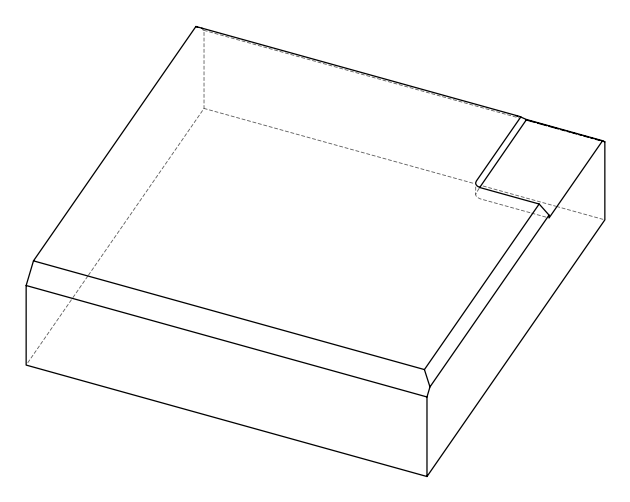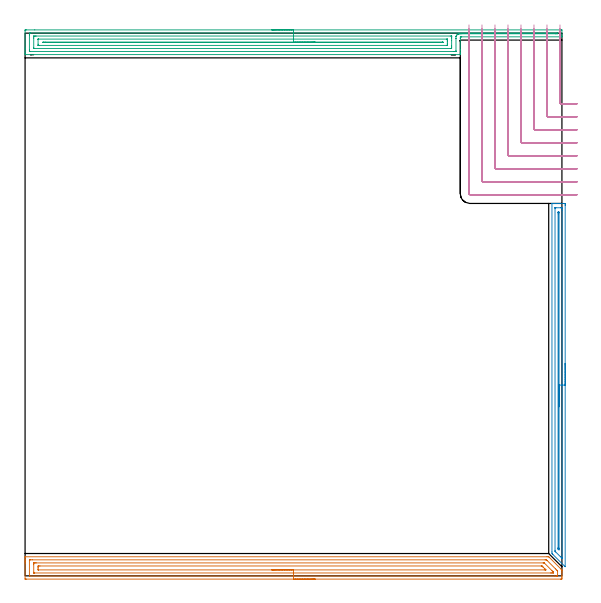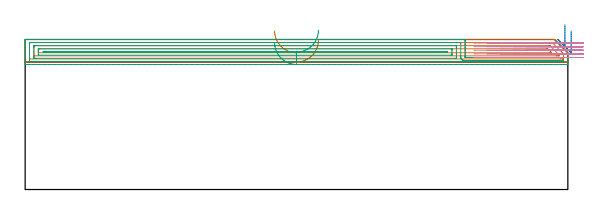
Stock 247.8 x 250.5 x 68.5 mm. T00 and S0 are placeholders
(PLAN: 4 operations, 1 tool changes, 28.6 min)
(1 AREA_MILL | FG_CHAMFER_SURFACE | UGT0205_001 | 8.1 min | 13148 mm3)
(2 AREA_MILL_1 | FG_CHAMFER_SURFACE_1 | UGT0205_001 | 4.11 min | 3120 mm3)
(3 AREA_MILL_2 | FG_CHAMFER_SURFACE_2 | UGT0205_001 | 8.94 min | 16101 mm3)
(4 MILL_CORNER_NOTCH_RECTANGULAR | CORNER_NOTCH_RECTANGULAR | UGT0201_126 | Follow Part, ap 2, ae 75% | 7.47 min | 27317 mm3)
(TOOL UGT0205_001 | Chamfer Mill 20 x 3 x 45 deg. | D20 FL50 Z2)
(TOOL UGT0201_126 | Carbide End Mill 8.0 | D8 FL15 Z4)
(OP 1 AREA_MILL)
G17 G21 G94 G90
T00 M6
G54
G17 G0 G90 X133.9 Y-1.5 S1061 M3
G43 Z78.5 H0
Z68.2
G94 G1 X133.862 Z67.328 F250.
X133.748 Z66.464
X133.559 Z65.612
X133.297 Z64.78
X132.963 Z63.974
X132.56 Z63.2
X132.092 Z62.464
X131.56 Z61.772
X130.971 Z61.129
X130.328 Z60.54
X129.636 Z60.009
X128.9 Z59.54
X128.126 Z59.137
X127.32 Z58.803
X126.488 Z58.541
X125.636 Z58.352
X124.772 Z58.238
X123.9 Z58.2
X0.618
X0.07 Y-1.494 Z58.204
X0.01 Y-1.492 Z58.206
X0. Y-1.425 Z58.272
Y5.834 Z65.529
Y6.373 Z66.07
Y6.708 Z66.404
Y7.247 Z66.943
Y7.582 Z67.277
Y8.536 Z68.236
X0.003 Y8.671 Z68.363
X0.01 Y8.798 Z68.488
X0.171 Y8.8 Z68.5
X240.929
X241.702 Y8.795 Z68.491
X241.822 Y8.678 Z68.375
X242.045 Y8.456 Z68.154
X247.289 Y3.213 Z62.909
X247.724 Y2.776 Z62.475
X247.778 Y2.721 Z62.42
X247.799 Y2.69 Z62.388
X247.8 Y2.339 Z62.038
Y2.274 Z61.972
Y1.466 Z61.16
Y0.257 Z59.953
Y-0.282 Z59.412
Y-0.886 Z58.809
X247.796 Y-1.156 Z58.539
X247.79 Y-1.492 Z58.203
X247.53 Y-1.496 Z58.201
X247.182 Y-1.5 Z58.2
X123.9
Y-0.086 Z59.614
X2.203 Y-0.085 Z59.615
X2.054 Y-0.083 Z59.617
X2.018 Y-0.08 Z59.62
X2.01 Y-0.077 Z59.623
X2.006 Y-0.067 Z59.633
X2.003 Y-0.037 Z59.663
X2. Y0.113 Z59.813
Y7.104 Z66.804
X2.002 Y7.236 Z66.936
X2.007 Y7.341 Z67.041
X2.01 Y7.372 Z67.072
X2.02 Y7.379 Z67.079
X2.059 Y7.38 Z67.08
X2.405 Y7.384 Z67.084
X2.606 Y7.385 Z67.085
X3.298 Y7.386 Z67.086
X240.035 Y7.385 Z67.085
X240.238 Y7.384 Z67.084
X240.582 Y7.379 Z67.079
X240.666 Y7.372 Z67.072
X240.782 Y7.262 Z66.962
X240.929 Y7.12 Z66.82
X244.837 Y3.213 Z62.913
X245.395 Y2.652 Z62.352
X245.699 Y2.339 Z62.039
X245.79 Y2.238 Z61.938
X245.794 Y2.141 Z61.841
X245.799 Y1.945 Z61.645
X245.8 Y0.196 Z59.896
X245.798 Y0.064 Z59.764
X245.793 Y-0.041 Z59.659
X245.79 Y-0.072 Z59.628
X245.78 Y-0.079 Z59.621
X245.741 Y-0.08 Z59.62
X245.395 Y-0.084 Z59.616
X245.194 Y-0.085 Z59.615
X244.502 Y-0.086 Z59.614
X123.9
Y1.328 Z61.028
X4.331 Y1.329 Z61.029
X4.191 Y1.33 Z61.03
X4.052 Y1.334 Z61.034
X4.019 Y1.335 Z61.035
X4.01 Y1.355 Z61.055
X4.005 Y1.403 Z61.103
X4.002 Y1.466 Z61.166
X4. Y1.652 Z61.352
Y5.148 Z64.848
X4.006 Y5.834 Z65.534
X4.01 Y5.927 Z65.627
X4.014 Y5.965 Z65.665
X4.056 Y5.967 Z65.667
X4.191 Y5.969 Z65.669
X4.945 Y5.971 Z65.671
X5.085
X239.142
X239.282 Y5.97 Z65.67
X239.562 Y5.964 Z65.664
X239.628 Y5.962 Z65.662
X239.647 Y5.946 Z65.646
X239.688 Y5.91 Z65.61
X239.766 Y5.834 Z65.534
X243.261 Y2.339 Z62.039
X243.609 Y1.988 Z61.688
X243.734 Y1.855 Z61.555
X243.79 Y1.776 Z61.476
X243.793 Y1.653 Z61.353
X243.794 Y1.466 Z61.166
X243.79 Y1.373 Z61.073
X243.786 Y1.335 Z61.035
X243.744 Y1.333 Z61.033
X243.609 Y1.331 Z61.031
X242.855 Y1.329 Z61.029
X242.715 Y1.328 Z61.028
X123.9
Y2.743 Z62.443
X6.14
X6.092 Y2.744 Z62.444
X6.042 Y2.746 Z62.446
X6.01 Y2.749 Z62.449
X6.008 Y2.793 Z62.493
X6. Y3.192 Z62.892
Y4.065 Z63.765
Y4.087 Z63.787
X6.01 Y4.512 Z64.212
X6.024 Y4.551 Z64.251
X6.102 Y4.553 Z64.253
X6.23 Y4.556 Z64.256
X6.391 Y4.557 Z64.257
X6.871
X238.249
X238.409 Y4.556 Z64.256
X238.537 Y4.553 Z64.253
X238.574 Y4.55 Z64.25
X238.603 Y4.536 Z64.236
X238.656 Y4.487 Z64.187
X239.064 Y4.087 Z63.787
X239.142 Y4.009 Z63.709
X239.938 Y3.213 Z62.913
X240.035 Y3.116 Z62.816
X240.315 Y2.83 Z62.53
X240.378 Y2.761 Z62.461
X240.384 Y2.748 Z62.448
X240.371 Y2.747 Z62.447
X240.318 Y2.744 Z62.444
X240.035 Y2.743 Z62.443
X239.623
X123.9
X123.028 Z62.481
X122.164 Z62.595
X121.312 Z62.783
X120.48 Z63.046
X119.674 Z63.38
X118.9 Z63.782
X118.164 Z64.251
X117.472 Z64.782
X116.829 Z65.372
X116.24 Z66.015
X115.708 Z66.707
X115.24 Z67.443
X114.837 Z68.217
X114.503 Z69.022
X114.241 Z69.855
X114.052 Z70.706
X113.938 Z71.571
X113.9 Z72.443
G0 Z78.5
M5
M2
(OP 2 AREA_MILL_1)
G17 G21 G94 G90
T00 M6
G54
G17 G0 G90 X249.3 Y98.05 S1061 M3
G43 Z78.5 H0
Z72.4
G94 G1 Y98.012 Z71.528 F250.
Y97.898 Z70.663
Y97.709 Z69.812
Y97.447 Z68.98
Y97.113 Z68.174
Y96.71 Z67.4
Y96.241 Z66.664
Y95.71 Z65.972
Y95.121 Z65.329
Y94.478 Z64.739
Y93.786 Z64.208
Y93.05 Z63.74
Y92.276 Z63.337
Y91.47 Z63.003
Y90.638 Z62.741
Y89.786 Z62.552
Y88.922 Z62.438
Y88.05 Z62.4
Y4.334
X249.293 Y4.219 Z62.406
X249.167 Y4.334 Z62.532
X243.614 Y9.886 Z68.085
X243.425 Y10.075 Z68.274
X243.376 Y10.123 Z68.322
X243.203 Y10.294 Z68.489
X243.2 Y11.014 Z68.5
Y171.766
X243.206 Y171.89 Z68.492
X243.449 Y171.9 Z68.249
X244.143 Z67.556
X244.842 Z66.857
X245.371 Z66.325
X245.636 Z66.061
X246.25 Z65.447
X246.515 Z65.183
X247.129 Z64.565
X248.579 Z63.116
X248.886 Y171.896 Z62.809
X249.291 Y171.89 Z62.405
X249.295 Y171.735 Z62.402
X249.299 Y171.321 Z62.401
X249.3 Y170.901 Z62.4
Y88.05
X247.886 Z63.814
X247.885 Y8.466 Z63.815
Y8.342
X247.88 Y8.105 Z63.82
X247.879 Y8.087 Z63.821
X247.872 Y8.09 Z63.828
X247.837 Y8.117 Z63.863
X247.805 Y8.147 Z63.895
X247.608 Y8.342 Z64.092
X247.129 Y8.821 Z64.571
X244.937 Y11.014 Z66.763
X244.79 Y11.165 Z66.91
X244.674 Y11.288 Z67.026
X244.621 Y11.354 Z67.079
X244.62 Y11.398 Z67.08
X244.615 Y11.78 Z67.085
Y169.731
X244.616 Y169.827 Z67.084
X244.619 Y169.874 Z67.081
X244.62 Y169.889 Z67.08
X244.66 Y169.891 Z67.04
X245.017 Y169.898 Z66.683
X247.129 Y169.899 Z64.571
X247.655 Y169.896 Z64.045
X247.812 Y169.89 Z63.888
X247.879 Y169.873 Z63.821
X247.884 Y169.665 Z63.816
X247.885 Y169.539 Z63.815
X247.886 Y168.772 Z63.814
Y88.05
X246.472 Z65.228
X246.471 Y12.795 Z65.229
X246.47 Y12.572 Z65.23
X246.465 Y12.346 Z65.235
X246.455 Y11.956 Z65.245
X246.25 Y12.154 Z65.45
X246.092 Y12.312 Z65.608
X246.053 Y12.354 Z65.647
X246.037 Y12.374 Z65.663
X246.035 Y12.421 Z65.665
X246.031 Y12.57 Z65.669
X246.029 Y12.795 Z65.671
X246.028 Y13.019 Z65.672
X246.029 Y167.092 Z65.671
X246.031 Y167.758 Z65.669
X246.034 Y167.869 Z65.666
X246.035 Y167.889 Z65.665
X246.064 Y167.893 Z65.636
X246.112 Y167.898 Z65.588
X246.25 Y167.896 Z65.45
X246.39 Y167.89 Z65.31
X246.465 Y167.883 Z65.235
X246.468 Y167.833 Z65.232
X246.47 Y167.758 Z65.23
X246.471 Y167.534 Z65.229
X246.472 Y88.05 Z65.228
Y87.178 Z65.266
Y86.313 Z65.38
Y85.462 Z65.569
Y84.63 Z65.832
Y83.824 Z66.165
Y83.05 Z66.568
Y82.314 Z67.037
Y81.622 Z67.568
Y80.979 Z68.157
Y80.39 Z68.801
Y79.858 Z69.493
Y79.39 Z70.228
Y78.987 Z71.002
Y78.653 Z71.808
Y78.391 Z72.64
Y78.202 Z73.492
Y78.088 Z74.357
Y78.05 Z75.228
G0 Z78.5
M5
M2
(OP 3 AREA_MILL_2)
G17 G21 G94 G90
T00 M6
G54
G17 G0 G90 X113.9 Y252. S1061 M3
G43 Z78.5 H0
Z67.1
G94 G1 X113.938 Z66.229 F250.
X114.052 Z65.364
X114.241 Z64.512
X114.503 Z63.68
X114.837 Z62.874
X115.24 Z62.1
X115.708 Z61.364
X116.24 Z60.672
X116.829 Z60.029
X117.472 Z59.44
X118.164 Z58.909
X118.9 Z58.44
X119.674 Z58.037
X120.48 Z57.703
X121.312 Z57.441
X122.163 Z57.252
X123.028 Z57.138
X123.9 Z57.1
X247.182
X247.415 Y251.998 Z57.102
X247.797 Y251.991 Z57.106
X247.8 Y251.913 Z57.184
Y249.818 Z59.277
Y249.143 Z59.956
Y248.938 Z60.161
X247.799 Y248.905 Z60.194
X247.79 Y248.803 Z60.289
X247.629 Y248.8 Z60.3
X201.528
X201.441 Y248.799 Z60.297
X201.437 Y248.8 Z60.3
X200.9
Y248.239 Z60.861
X200.899 Y248.232 Z60.864
X200.9 Y248.059 Z61.04
Y242.782 Z66.314
Y241.277 Z67.821
Y241.023 Z68.074
X200.899 Y240.843 Z68.254
X200.89 Y240.605 Z68.492
X200.728 Y240.6 Z68.5
X0.171
X0.01 Y240.606 Z68.493
X0. Y240.925 Z68.175
Y241.228 Z67.871
Y241.903 Z67.192
Y243.119 Z65.978
Y243.662 Z65.433
Y251.577 Z57.521
X0.002 Y251.85 Z57.248
X0.01 Y251.992 Z57.106
X0.154 Y251.999 Z57.099
X0.618 Y252. Z57.1
X4.471
X123.9
Y250.586 Z58.514
X245.509 Y250.585 Z58.515
X245.759 Y250.58 Z58.52
X245.784 Y250.579 Z58.521
X245.79 Y250.565 Z58.535
X245.796 Y250.532 Z58.568
X245.797 Y250.501 Z58.599
X245.791 Y250.307 Z58.793
X245.778 Y250.221 Z58.879
X245.68 Y250.219 Z58.881
X245.395 Y250.216 Z58.884
X244.992 Y250.214 Z58.886
X244.787
X201.621
X201.22 Y250.212 Z58.888
X201.01 Y250.209 Z58.891
X200.728 Y250.202 Z58.898
X200.381 Y250.159 Z58.941
X200.17 Y250.109 Z58.991
X199.835 Y249.989 Z59.111
X199.718 Y249.932 Z59.168
X199.524 Y249.818 Z59.282
X199.303 Y249.639 Z59.461
X199.215 Y249.549 Z59.551
X199.135 Y249.45 Z59.65
X199.069 Y249.35 Z59.75
X198.941 Y249.078 Z60.022
X198.916 Y248.963 Z60.137
X198.915 Y248.938 Z60.162
X198.9 Y248.099 Z61.001
Y248.059 Z61.041
X198.899 Y242.363 Z66.737
X198.897 Y242.153 Z66.947
X198.893 Y242.049 Z67.051
X198.89 Y242.026 Z67.074
X198.877 Y242.021 Z67.079
X198.823 Y242.019 Z67.081
X198.048 Y242.015 Z67.085
X197.935 Y242.014 Z67.086
X2.405
X2.29 Y242.015 Z67.085
X2.041 Y242.02 Z67.08
X2.016 Y242.021 Z67.079
X2.01 Y242.035 Z67.065
X2.004 Y242.067 Z67.033
X2.002 Y242.099 Z67.001
X2. Y242.301 Z66.799
Y242.782 Z66.318
Y249.336 Z59.764
X2.003 Y249.818 Z59.282
X2.007 Y250.209 Z58.891
X2.024 Y250.579 Z58.521
X2.405 Y250.584 Z58.516
X2.519 Y250.585 Z58.515
X123.9 Y250.586 Z58.514
Y249.171 Z59.929
X196.261
X196.919 Y249.17 Z59.93
X196.922 Y249.168 Z59.932
X196.929 Y249.16 Z59.94
X196.92 Y248.938 Z60.162
X196.904 Y248.305 Z60.795
X196.9 Y247.179 Z61.921
Y244.541 Z64.559
Y243.913 Z65.187
X196.896 Y243.662 Z65.438
X196.89 Y243.505 Z65.595
X196.883 Y243.435 Z65.665
X196.735 Y243.432 Z65.668
X196.497 Y243.429 Z65.671
X4.191
X4.112 Y243.43 Z65.67
X4.05 Y243.432 Z65.668
X4.016 Y243.435 Z65.665
X4.01 Y243.474 Z65.626
X4.004 Y243.662 Z65.438
X4.001 Y243.849 Z65.251
X4. Y248.247 Z60.853
X4.004 Y248.938 Z60.162
X4.008 Y249.119 Z59.981
X4.022 Y249.165 Z59.935
X4.073 Y249.167 Z59.933
X4.191 Y249.169 Z59.931
X4.848 Y249.171 Z59.929
X5.085
X123.9
Y247.757 Z61.343
X194.474
X194.783 Y247.755 Z61.345
X194.853 Y247.753 Z61.347
X194.883 Y247.751 Z61.349
X194.89 Y247.738 Z61.362
X194.897 Y247.643 Z61.457
X194.899 Y247.179 Z61.921
X194.9 Y246.761 Z62.339
Y245.881 Z63.219
X194.899 Y245.42 Z63.68
X194.898 Y245.004 Z64.096
X194.89 Y244.863 Z64.237
X194.887 Y244.849 Z64.251
X194.877 Y244.847 Z64.253
X194.841 Y244.844 Z64.256
X194.768 Y244.843 Z64.257
X6.565
X6.137 Y244.845 Z64.255
X6.048 Y244.847 Z64.253
X6.014 Y244.849 Z64.251
X6.01 Y244.89 Z64.21
X6.006 Y244.991 Z64.109
X6. Y245.399 Z63.701
X6.001 Y247.608 Z61.492
X6.003 Y247.715 Z61.385
X6.006 Y247.741 Z61.359
X6.01 Y247.749 Z61.351
X6.019 Y247.752 Z61.348
X6.089 Y247.755 Z61.345
X6.285 Y247.757 Z61.343
X123.9
Y246.343 Z62.757
X192.732 Y246.342 Z62.758
X192.819 Y246.34 Z62.76
X192.874 Y246.336 Z62.764
X192.891 Y246.326 Z62.774
X192.895 Y246.3 Z62.8
X192.894 Y246.275 Z62.825
X192.892 Y246.267 Z62.833
X192.861 Y246.263 Z62.837
X192.775 Y246.258 Z62.842
X192.731 Y246.257 Z62.843
X192.688
X9.595
X8.7 Y246.258 Z62.842
X8.658 Y246.26 Z62.84
X8.101 Y246.3 Z62.8
X8.617 Y246.34 Z62.76
X8.658 Y246.341 Z62.759
X9.508 Y246.343 Z62.757
X123.9
X124.772 Z62.795
X125.636 Z62.909
X126.488 Z63.098
X127.32 Z63.36
X128.126 Z63.694
X128.9 Z64.097
X129.636 Z64.565
X130.328 Z65.096
X130.971 Z65.686
X131.56 Z66.329
X132.091 Z67.021
X132.56 Z67.757
X132.963 Z68.531
X133.297 Z69.337
X133.559 Z70.169
X133.748 Z71.02
X133.862 Z71.885
X133.9 Z72.757
G0 Z78.5
M5
M2
(OP 4 MILL_CORNER_NOTCH_RECTANGULAR)
G17 G21 G94 G90
T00 M6
G54
G17 G0 G90 X246.9 Y247.74 S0 M3
G43 Z78.5 H0
Z66.86
G94 G1 Y244.74 F250.
Y218.297 F500.
G3 X247.297 Y217.9 R0.4
G1 X251.387
G2 X251.8 Y217.898 R42.
G1 X254.8 Y217.868 F250.
G0 Z78.5
X240.9 Y247.74
Z66.86
G1 Y244.74
Y212.297 F500.
G3 X241.297 Y211.9 R0.4
G1 X251.387
G2 X251.8 Y211.898 R36.
G1 X254.8 Y211.863 F250.
G0 Z78.5
X234.9 Y247.74
Z66.86
G1 Y244.74
Y206.297 F500.
G3 X235.297 Y205.9 R0.4
G1 X251.387
G2 X251.8 Y205.897 R30.
G1 X254.8 Y205.856 F250.
G0 Z78.5
X228.9 Y247.74
Z66.86
G1 Y244.74
Y200.297 F500.
G3 X229.297 Y199.9 R0.4
G1 X251.387
G2 X251.8 Y199.896 R24.
G1 X254.8 Y199.845 F250.
G0 Z78.5
X222.9 Y247.74
Z66.86
G1 Y244.74
Y194.297 F500.
G3 X223.297 Y193.9 R0.4
G1 X251.387
G2 X251.8 Y193.895 R18.
G1 X254.799 Y193.826 F250.
G0 Z78.5
X216.9 Y247.74
Z66.86
G1 Y244.74
Y188.298 F500.
G3 X217.298 Y187.9 R0.4
G1 X251.387
G2 X251.8 Y187.893 R12.
G1 X254.798 Y187.79 F250.
G0 Z78.5
X210.9 Y247.74
Z66.86
G1 Y244.74
Y182.298 F500.
G3 X211.298 Y181.9 R0.4
G1 X251.387
G2 X251.8 Y181.886 R6.
G1 X254.793 Y181.679 F250.
G0 Z78.5
X204.9 Y247.74
Z66.86
G1 Y244.74
Y176.4 F500.
G3 X205.4 Y175.9 R0.5
G1 X251.387
X254.387 F250.
G0 Z78.5
X246.9 Y249.38
Z65.22
G1 Y246.38
Y218.297 F500.
G3 X247.297 Y217.9 R0.4
G1 X251.8
X254.8 F250.
G0 Z78.5
X240.9 Y249.38
Z65.22
G1 Y246.38
Y212.297 F500.
G3 X241.297 Y211.9 R0.4
G1 X251.8
X254.8 F250.
G0 Z78.5
X234.9 Y249.38
Z65.22
G1 Y246.38
Y206.297 F500.
G3 X235.297 Y205.9 R0.4
G1 X251.8
X254.8 F250.
G0 Z78.5
X228.9 Y249.38
Z65.22
G1 Y246.38
Y200.297 F500.
G3 X229.297 Y199.9 R0.4
G1 X251.8
X254.8 F250.
G0 Z78.5
X222.9 Y249.38
Z65.22
G1 Y246.38
Y194.297 F500.
G3 X223.297 Y193.9 R0.4
G1 X251.8
X254.8 F250.
G0 Z78.5
X216.9 Y249.38
Z65.22
G1 Y246.38
Y188.297 F500.
G3 X217.297 Y187.9 R0.4
G1 X251.8
X254.8 F250.
G0 Z78.5
X210.9 Y249.38
Z65.22
G1 Y246.38
Y182.298 F500.
G3 X211.298 Y181.9 R0.4
G1 X251.8
X254.8 F250.
G0 Z78.5
X204.9 Y249.38
Z65.22
G1 Y246.38
Y176.4 F500.
G3 X205.4 Y175.9 R0.5
G1 X251.8
X254.8 F250.
G0 Z78.5
X246.9 Y251.02
Z63.58
G1 Y248.02
Y218.297 F500.
G3 X247.297 Y217.9 R0.4
G1 X251.8
X254.8 F250.
G0 Z78.5
X240.9 Y251.02
Z63.58
G1 Y248.02
Y212.297 F500.
G3 X241.297 Y211.9 R0.4
G1 X251.8
X254.8 F250.
G0 Z78.5
X234.9 Y251.02
Z63.58
G1 Y248.02
Y206.297 F500.
G3 X235.297 Y205.9 R0.4
G1 X251.8
X254.8 F250.
G0 Z78.5
X228.9 Y251.02
Z63.58
G1 Y248.02
Y200.297 F500.
G3 X229.297 Y199.9 R0.4
G1 X251.8
X254.8 F250.
G0 Z78.5
X222.9 Y251.02
Z63.58
G1 Y248.02
Y194.297 F500.
G3 X223.297 Y193.9 R0.4
G1 X251.8
X254.8 F250.
G0 Z78.5
X216.9 Y251.02
Z63.58
G1 Y248.02
Y188.297 F500.
G3 X217.297 Y187.9 R0.4
G1 X251.8
X254.8 F250.
G0 Z78.5
X210.9 Y251.02
Z63.58
G1 Y248.02
Y182.298 F500.
G3 X211.298 Y181.9 R0.4
G1 X251.8
X254.8 F250.
G0 Z78.5
X204.9 Y251.02
Z63.58
G1 Y248.02
Y176.4 F500.
G3 X205.4 Y175.9 R0.5
G1 X251.8
X254.8 F250.
G0 Z78.5
X246.9 Y252.66
Z61.94
G1 Y249.66
Y218.297 F500.
G3 X247.297 Y217.9 R0.4
G1 X251.8
X254.8 F250.
G0 Z78.5
X240.9 Y252.66
Z61.94
G1 Y249.66
Y212.297 F500.
G3 X241.297 Y211.9 R0.4
G1 X251.8
X254.8 F250.
G0 Z78.5
X234.9 Y252.66
Z61.94
G1 Y249.66
Y206.297 F500.
G3 X235.297 Y205.9 R0.4
G1 X251.8
X254.8 F250.
G0 Z78.5
X228.9 Y252.66
Z61.94
G1 Y249.66
Y200.297 F500.
G3 X229.297 Y199.9 R0.4
G1 X251.8
X254.8 F250.
G0 Z78.5
X222.9 Y252.66
Z61.94
G1 Y249.66
Y194.297 F500.
G3 X223.297 Y193.9 R0.4
G1 X251.8
X254.8 F250.
G0 Z78.5
X216.9 Y252.66
Z61.94
G1 Y249.66
Y188.297 F500.
G3 X217.297 Y187.9 R0.4
G1 X251.8
X254.8 F250.
G0 Z78.5
X210.9 Y252.66
Z61.94
G1 Y249.66
Y182.298 F500.
G3 X211.298 Y181.9 R0.4
G1 X251.8
X254.8 F250.
G0 Z78.5
X204.9 Y252.66
Z61.94
G1 Y249.66
Y176.4 F500.
G3 X205.4 Y175.9 R0.5
G1 X251.8
X254.8 F250.
G0 Z78.5
X246.9 Y254.299
Z60.3
G1 Y251.299
Y218.297 F500.
G3 X247.297 Y217.9 R0.4
G1 X251.8
X254.8 F250.
G0 Z78.5
X240.9 Y254.299
Z60.3
G1 Y251.299
Y212.297 F500.
G3 X241.297 Y211.9 R0.4
G1 X251.8
X254.8 F250.
G0 Z78.5
X234.9 Y254.299
Z60.3
G1 Y251.299
Y206.297 F500.
G3 X235.297 Y205.9 R0.4
G1 X251.8
X254.8 F250.
G0 Z78.5
X228.9 Y254.299
Z60.3
G1 Y251.299
Y200.297 F500.
G3 X229.297 Y199.9 R0.4
G1 X251.8
X254.8 F250.
G0 Z78.5
X222.9 Y254.299
Z60.3
G1 Y251.299
Y194.297 F500.
G3 X223.297 Y193.9 R0.4
G1 X251.8
X254.8 F250.
G0 Z78.5
X216.9 Y254.299
Z60.3
G1 Y251.299
Y188.298 F500.
G3 X217.298 Y187.9 R0.4
G1 X251.8
X254.8 F250.
G0 Z78.5
X210.9 Y254.299
Z60.3
G1 Y251.299
Y182.298 F500.
G3 X211.298 Y181.9 R0.4
G1 X251.8
X254.8 F250.
G0 Z78.5
X204.9 Y254.299
Z60.3
G1 Y251.299
Y176.4 F500.
G3 X205.4 Y175.9 R0.5
G1 X251.8
X254.8 F250.
G0 Z78.5
M5
M2
